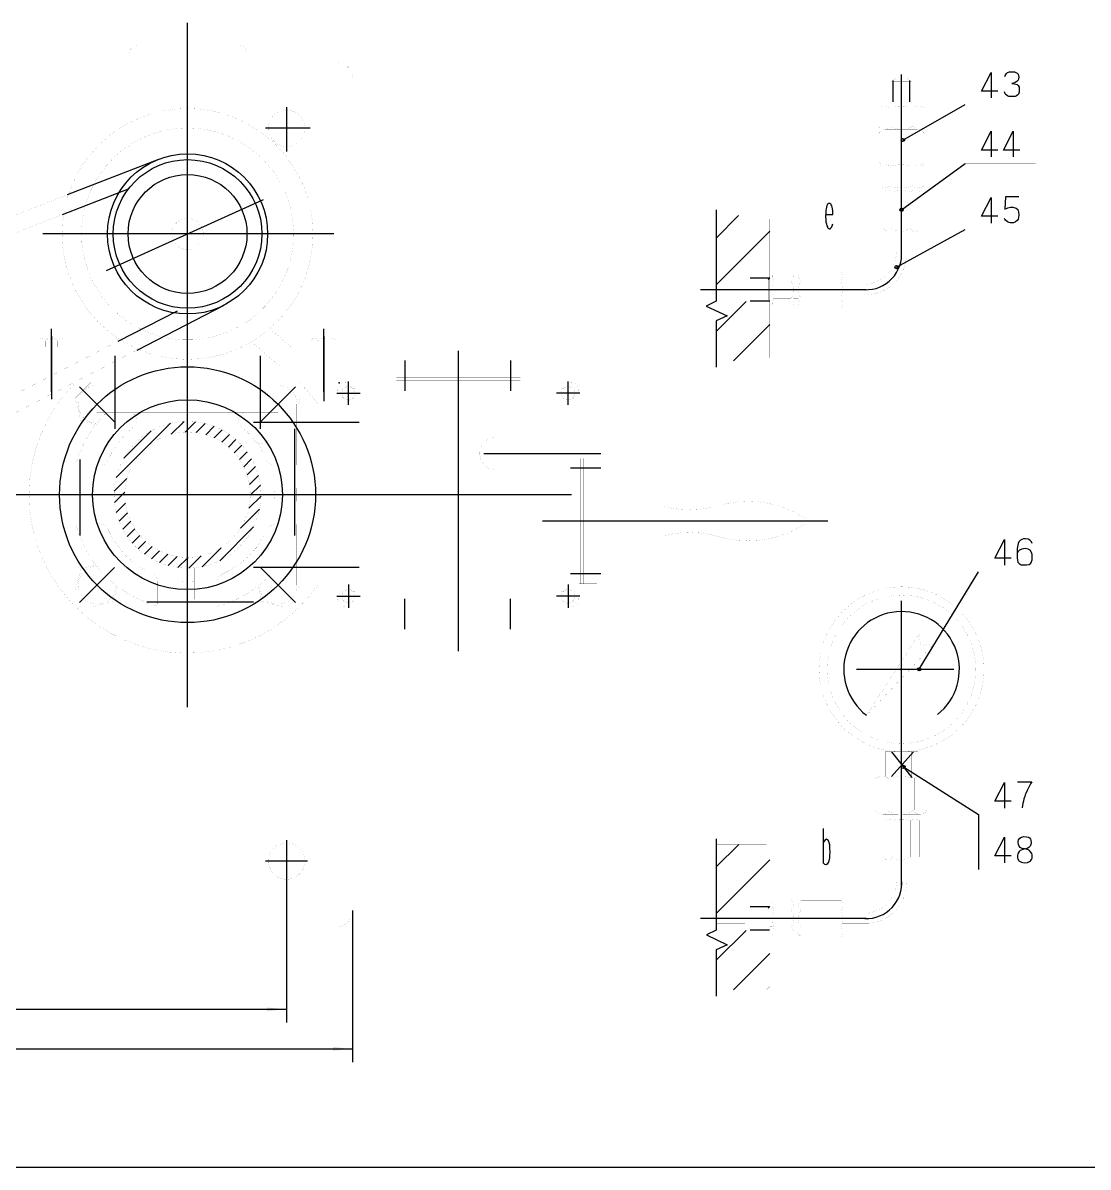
# Model space of a CAD drawing. Extents: x 0 to 2376, y 0 to 3364.
# Drawn here: x 859 to 1504, y 0 to 693 of the extents above; entities that cross this region are included whole.
import ezdxf

# ---------------------------------------------------------------- set-up
doc = ezdxf.new("R2010")
doc.units = 0
doc.header["$MEASUREMENT"] = 0
for name, color, linetype in [('6', 7, 'Continuous'), ('7', 7, 'Continuous'), ('8', 7, 'Continuous'), ('9', 7, 'Continuous')]:
    doc.layers.add(name, color=color, linetype=linetype)

# ---------------------------------------------------------------- blocks, each defined once
blk = doc.blocks.new('BLKENT16')
at = {"layer": '6', "color": 1, "linetype": 'Continuous'}
for p, q in [((337.017, 155.413), (337.017, 63.6521)), ((1059.02, 155.413), (1059.02, 63.6521)), ((337.017, 71.6521), (1059.02, 71.6521))]:
    blk.add_line(p, q, dxfattribs=at)
at = {"layer": '6', "color": 2, "linetype": 'Continuous'}
for p, q in [((684.497, 88.3401), (690.536, 88.3401)), ((687.974, 83.4121), (687.755, 82.8521)), ((688.523, 84.7001), (687.974, 83.4121)), ((689.402, 86.3801), (688.523, 84.7001)), ((690.024, 87.5001), (689.402, 86.3801)), ((690.536, 88.3401), (690.024, 87.5001)), ((693.904, 84.9241), (694.27, 86.4361)), ((694.27, 86.4361), (694.855, 87.3881)), ((694.855, 87.3881), (695.697, 88.1161)), ((695.697, 88.1161), (696.758, 88.3401)), ((696.758, 88.3401), (698.003, 88.1721)), ((698.003, 88.1721), (698.662, 87.9481)), ((698.662, 87.9481), (699.138, 87.5561)), ((699.284, 83.2441), (698.881, 82.8521)), ((699.138, 87.5561), (699.467, 87.1081)), ((699.723, 83.9721), (699.284, 83.2441)), ((699.467, 87.1081), (699.687, 86.6601)), ((699.687, 86.6601), (699.943, 85.4281)), ((699.87, 84.7561), (699.723, 83.9721)), ((699.943, 85.4281), (699.87, 84.7561)), ((703.237, 84.9241), (703.603, 86.4361)), ((703.603, 86.4361), (704.189, 87.3881)), ((704.189, 87.3881), (705.03, 88.1161)), ((705.03, 88.1161), (706.092, 88.3401)), ((706.092, 88.3401), (707.336, 88.1721)), ((707.336, 88.1721), (707.995, 87.9481)), ((707.995, 87.9481), (708.471, 87.5561)), ((708.617, 83.2441), (708.215, 82.8521)), ((708.471, 87.5561), (708.8, 87.1081)), ((709.057, 83.9721), (708.617, 83.2441)), ((708.8, 87.1081), (709.02, 86.6601)), ((709.02, 86.6601), (709.276, 85.4281)), ((709.203, 84.7561), (709.057, 83.9721)), ((709.276, 85.4281), (709.203, 84.7561)), ((686.803, 79.2681), (686.51, 77.3081)), ((687.023, 80.2201), (686.803, 79.2681)), ((687.242, 81.1721), (687.023, 80.2201)), ((687.572, 82.1241), (687.242, 81.1721)), ((687.755, 82.8521), (687.572, 82.1241)), ((694.489, 78.5401), (693.904, 77.5321)), ((693.904, 77.5321), (699.943, 77.5321)), ((695.038, 79.2681), (694.489, 78.5401)), ((696.026, 80.2761), (695.038, 79.2681)), ((697.491, 81.6201), (696.026, 80.2761)), ((698.881, 82.8521), (697.491, 81.6201)), ((703.823, 78.5401), (703.237, 77.5321)), ((703.237, 77.5321), (709.276, 77.5321)), ((704.372, 79.2681), (703.823, 78.5401)), ((705.36, 80.2761), (704.372, 79.2681)), ((706.824, 81.6201), (705.36, 80.2761)), ((708.215, 82.8521), (706.824, 81.6201))]:
    blk.add_line(p, q, dxfattribs=at)
at = {"layer": '6', "color": 1, "linetype": 'Continuous'}
for points in [[(337.017, 71.6521), (348.971, 72.698), (348.971, 70.6062)], [(1059.02, 71.6521), (1047.06, 70.6062), (1047.06, 72.698)]]:
    blk.add_solid(points, dxfattribs=at)
blk = doc.blocks.new('BLKENT17')
at = {"layer": '6', "color": 1, "linetype": 'Continuous'}
for p, q in [((377.017, 168.867), (377.017, 87.6429)), ((1019.02, 172.657), (1019.02, 87.6429)), ((377.017, 95.6429), (1019.02, 95.6429))]:
    blk.add_line(p, q, dxfattribs=at)
at = {"layer": '6', "color": 2, "linetype": 'Continuous'}
for p, q in [((685.119, 111.099), (684.716, 110.371)), ((685.705, 111.771), (685.119, 111.099)), ((686.29, 112.163), (685.705, 111.771)), ((686.986, 112.331), (686.29, 112.163)), ((687.901, 112.331), (686.986, 112.331)), ((688.999, 112.219), (687.901, 112.331)), ((689.731, 111.827), (688.999, 112.219)), ((690.39, 111.155), (689.731, 111.827)), ((690.646, 110.427), (690.39, 111.155)), ((693.537, 104.155), (697.637, 112.107)), ((697.637, 112.107), (697.637, 101.243)), ((703.603, 110.427), (704.188, 111.379)), ((704.188, 111.379), (705.03, 112.107)), ((705.03, 112.107), (706.092, 112.331)), ((706.092, 112.331), (707.336, 112.163)), ((707.336, 112.163), (707.995, 111.939)), ((707.995, 111.939), (708.471, 111.547)), ((708.471, 111.547), (708.8, 111.099)), ((708.8, 111.099), (709.02, 110.651)), ((684.607, 109.643), (684.387, 108.299)), ((684.387, 108.299), (684.387, 104.267)), ((684.387, 104.267), (684.46, 103.315)), ((684.716, 106.955), (684.46, 106.507)), ((684.716, 110.371), (684.607, 109.643)), ((685.339, 107.571), (684.716, 106.955)), ((686.29, 108.075), (685.339, 107.571)), ((687.754, 108.243), (686.29, 108.075)), ((689.072, 107.963), (687.754, 108.243)), ((689.877, 107.515), (689.072, 107.963)), ((690.426, 106.619), (689.877, 107.515)), ((690.646, 105.723), (690.426, 106.619)), ((690.646, 104.211), (690.646, 105.723)), ((690.646, 103.427), (690.646, 104.211)), ((700.455, 104.155), (693.537, 104.155)), ((703.237, 108.915), (703.603, 110.427)), ((705.36, 104.267), (704.371, 103.259)), ((706.824, 105.611), (705.36, 104.267)), ((708.214, 106.843), (706.824, 105.611)), ((708.617, 107.235), (708.214, 106.843)), ((709.056, 107.963), (708.617, 107.235)), ((709.02, 110.651), (709.276, 109.419)), ((709.203, 108.747), (709.056, 107.963)), ((709.276, 109.419), (709.203, 108.747)), ((684.46, 103.315), (684.68, 102.531)), ((684.68, 102.531), (685.156, 101.859)), ((685.156, 101.859), (686.034, 101.411)), ((686.034, 101.411), (687.279, 101.299)), ((687.279, 101.299), (688.267, 101.299)), ((688.267, 101.299), (689.438, 101.523)), ((689.438, 101.523), (690.133, 102.139)), ((690.133, 102.139), (690.463, 102.755)), ((690.463, 102.755), (690.646, 103.427)), ((703.822, 102.531), (703.237, 101.523)), ((703.237, 101.523), (709.276, 101.523)), ((704.371, 103.259), (703.822, 102.531))]:
    blk.add_line(p, q, dxfattribs=at)
at = {"layer": '6', "color": 1, "linetype": 'Continuous'}
for points in [[(377.017, 95.6429), (388.971, 96.6887), (388.971, 94.597)], [(1019.02, 95.6429), (1007.06, 94.597), (1007.06, 96.6887)]]:
    blk.add_solid(points, dxfattribs=at)
blk = doc.blocks.new('BLKENT45')
at = {"layer": '7', "color": 1, "linetype": 'Continuous'}
for p, q in [((933.81, 435.836), (948.661, 450.688)), ((949.151, 444.106), (956.907, 451.862)), ((957.498, 445.382), (963.775, 451.659)), ((920.395, 429.493), (936.951, 446.049)), ((964.241, 445.054), (969.781, 450.595)), ((970.041, 443.783), (975.149, 448.891)), ((975.153, 441.824), (979.995, 446.666)), ((979.7, 439.3), (984.384, 443.984)), ((983.747, 436.277), (988.355, 440.884)), ((987.323, 432.781), (991.925, 437.383)), ((915.756, 417.783), (930.608, 432.634)), ((930.608, 432.634), (933.81, 435.836)), ((990.43, 428.817), (995.096, 433.482)), ((993.043, 424.359), (997.851, 429.167)), ((995.107, 419.352), (1000.16, 424.404)), ((914.582, 409.537), (922.338, 417.294)), ((996.51, 413.684), (1001.96, 419.133)), ((997.03, 407.133), (1003.15, 413.249)), ((914.785, 402.669), (921.062, 408.946)), ((915.849, 396.663), (921.39, 402.203)), ((996.123, 399.154), (1003.52, 406.554)), ((917.553, 391.295), (922.661, 396.403)), ((991.158, 387.118), (1002.65, 398.613)), ((919.778, 386.449), (924.621, 391.292)), ((922.46, 382.06), (927.144, 386.744)), ((925.56, 378.089), (930.168, 382.697)), ((978.517, 367.406), (999.038, 387.928)), ((929.061, 374.519), (933.663, 379.121)), ((932.962, 371.349), (937.628, 376.014)), ((967.831, 363.792), (979.326, 375.286)), ((937.277, 368.593), (942.085, 373.401)), ((942.04, 366.285), (947.092, 371.337)), ((947.311, 364.484), (952.76, 369.934)), ((953.195, 363.297), (959.311, 369.414)), ((959.89, 362.921), (967.29, 370.321))]:
    blk.add_line(p, q, dxfattribs=at)
blk = doc.blocks.new('BLKENT72')
at = {"layer": '7', "color": 1, "linetype": 'Continuous'}
for p, q in [((1279.2, 562.911), (1292.8, 576.517)), ((1279.2, 534.627), (1311.69, 567.122)), ((1310.69, 537.838), (1311.69, 538.838)), ((1279.2, 506.342), (1297.34, 524.488)), ((1289.64, 488.497), (1311.69, 510.554))]:
    blk.add_line(p, q, dxfattribs=at)
blk = doc.blocks.new('BLKENT73')
at = {"layer": '7', "color": 1, "linetype": 'Continuous'}
for p, q in [((1279.24, 181.886), (1292.83, 195.485)), ((1279.24, 153.602), (1311.73, 186.097)), ((1310.73, 156.813), (1311.73, 157.813)), ((1279.24, 125.317), (1297.38, 143.463)), ((1289.67, 107.465), (1311.73, 129.529))]:
    blk.add_line(p, q, dxfattribs=at)
blk = doc.blocks.new('BLKENT83')
at = {"layer": '8', "color": 15, "linetype": 'Continuous'}
blk.add_line((0, 0), (2376, 0), dxfattribs=at)
at = {"layer": '8', "color": 7, "linetype": 'Continuous', "const_width": 0.03}
blk.add_lwpolyline([(100, 40), (2336, 40)], dxfattribs=at)
blk = doc.blocks.new('BLKENT86')
at = {"layer": '8', "color": 1, "linetype": 'Continuous'}
for p, q in [((1279.2, 580.027), (1279.2, 524.664)), ((1279.2, 524.664), (1273.2, 521.664)), ((1273.2, 521.664), (1285.81, 515.724)), ((1285.81, 515.724), (1279.2, 512.664)), ((1279.2, 512.664), (1279.2, 484.587))]:
    blk.add_line(p, q, dxfattribs=at)
blk = doc.blocks.new('BLKENT87')
at = {"layer": '8', "color": 1, "linetype": 'Continuous'}
for p, q in [((1279.24, 199.002), (1279.24, 143.639)), ((1279.24, 143.639), (1273.24, 140.639)), ((1273.24, 140.639), (1285.85, 134.699)), ((1285.85, 134.699), (1279.24, 131.639)), ((1279.24, 131.639), (1279.24, 103.562))]:
    blk.add_line(p, q, dxfattribs=at)
blk = doc.blocks.new('BLKENT132')
at = {"layer": '8', "color": 2, "linetype": 'Continuous'}
for p, q in [((1439.95, 651.944), (1445.81, 663.304)), ((1445.81, 663.304), (1445.81, 647.784)), ((1453.96, 660.744), (1454.28, 661.384)), ((1454.28, 661.384), (1454.59, 662.024)), ((1454.59, 662.024), (1455.11, 662.664)), ((1455.11, 662.664), (1455.58, 663.144)), ((1455.58, 663.144), (1456.21, 663.464)), ((1456.21, 663.464), (1456.94, 663.624)), ((1456.94, 663.624), (1458.72, 663.624)), ((1458.72, 663.624), (1459.82, 663.544)), ((1459.82, 663.544), (1460.76, 663.224)), ((1460.76, 663.224), (1461.49, 662.744)), ((1462.17, 658.664), (1461.34, 657.784)), ((1461.49, 662.744), (1462.02, 662.184)), ((1462.02, 662.184), (1462.38, 661.384)), ((1462.38, 659.384), (1462.17, 658.664)), ((1462.38, 661.384), (1462.54, 660.424)), ((1462.54, 660.424), (1462.38, 659.384)), ((1449.83, 651.944), (1439.95, 651.944)), ((1459.35, 656.824), (1458.2, 656.584)), ((1458.2, 656.584), (1459.14, 656.504)), ((1459.14, 656.504), (1460.66, 656.184)), ((1460.29, 657.144), (1459.35, 656.824)), ((1461.34, 657.784), (1460.29, 657.144)), ((1460.66, 656.184), (1461.39, 655.944)), ((1461.39, 655.944), (1462.07, 655.304)), ((1462.07, 655.304), (1462.64, 654.344)), ((1462.64, 654.344), (1462.8, 653.464)), ((1462.8, 651.944), (1462.75, 651.224)), ((1462.8, 653.464), (1462.8, 651.944)), ((1454.28, 650.264), (1453.75, 651.464)), ((1454.8, 649.624), (1454.28, 650.264)), ((1455.58, 649.064), (1454.8, 649.624)), ((1456.37, 648.664), (1455.58, 649.064)), ((1457.57, 648.584), (1456.37, 648.664)), ((1460.29, 648.584), (1457.57, 648.584)), ((1461.18, 649.064), (1460.29, 648.584)), ((1461.91, 649.624), (1461.18, 649.064)), ((1462.38, 650.184), (1461.91, 649.624)), ((1462.75, 651.224), (1462.38, 650.184))]:
    blk.add_line(p, q, dxfattribs=at)
at = {"layer": '8', "color": 1, "linetype": 'Continuous'}
blk.add_line((1392.3, 622.314), (1430.02, 643.784), dxfattribs=at)
at = {"layer": '8', "color": 1, "linetype": 'Continuous', "const_width": 0.03}
blk.add_lwpolyline([(1430.02, 643.784), (1472.68, 643.784)], dxfattribs=at)
at = {"layer": '8', "color": 1, "linetype": 'Continuous'}
blk.add_circle((1392.3, 622.314), 1, dxfattribs=at)
blk = doc.blocks.new('BLKENT134')
at = {"layer": '8', "color": 2, "linetype": 'Continuous'}
for p, q in [((1439.95, 576.181), (1445.81, 587.541)), ((1445.81, 587.541), (1445.81, 572.021)), ((1454.49, 587.941), (1454.07, 580.341)), ((1462.43, 587.941), (1454.49, 587.941)), ((1449.83, 576.181), (1439.95, 576.181)), ((1454.07, 580.341), (1455.79, 581.221)), ((1455.79, 581.221), (1457.36, 581.621)), ((1457.36, 581.621), (1458.88, 581.621)), ((1458.88, 581.621), (1460.87, 580.981)), ((1460.87, 580.981), (1461.81, 580.181)), ((1461.81, 580.181), (1462.17, 579.461)), ((1462.17, 579.461), (1462.38, 578.501)), ((1462.49, 576.901), (1462.33, 575.301)), ((1462.38, 578.501), (1462.49, 576.901)), ((1454.07, 574.341), (1453.75, 574.821)), ((1454.33, 573.781), (1454.07, 574.341)), ((1455.58, 572.741), (1454.33, 573.781)), ((1456.53, 572.341), (1455.58, 572.741)), ((1457.31, 572.181), (1456.53, 572.341)), ((1459.19, 572.181), (1457.31, 572.181)), ((1460.5, 572.741), (1459.19, 572.181)), ((1461.55, 573.621), (1460.5, 572.741)), ((1462.02, 574.421), (1461.55, 573.621)), ((1462.33, 575.301), (1462.02, 574.421))]:
    blk.add_line(p, q, dxfattribs=at)
at = {"layer": '8', "color": 1, "linetype": 'Continuous'}
blk.add_line((1388.46, 545.308), (1430.02, 568.021), dxfattribs=at)
at = {"layer": '8', "color": 1, "linetype": 'Continuous', "const_width": 0.03}
blk.add_lwpolyline([(1430.02, 568.021), (1472.68, 568.021)], dxfattribs=at)
at = {"layer": '8', "color": 1, "linetype": 'Continuous'}
blk.add_circle((1388.46, 545.308), 1, dxfattribs=at)
blk = doc.blocks.new('BLKENT135')
at = {"layer": '8', "color": 2, "linetype": 'Continuous'}
for p, q in [((1439.95, 616.239), (1445.81, 627.599)), ((1445.81, 627.599), (1445.81, 612.079)), ((1453.28, 616.239), (1459.14, 627.599)), ((1459.14, 627.599), (1459.14, 612.079)), ((1449.83, 616.239), (1439.95, 616.239)), ((1463.17, 616.239), (1453.28, 616.239))]:
    blk.add_line(p, q, dxfattribs=at)
at = {"layer": '8', "color": 1, "linetype": 'Continuous'}
blk.add_line((1391.44, 580.091), (1430.02, 608.079), dxfattribs=at)
at = {"layer": '8', "color": 1, "linetype": 'Continuous', "const_width": 0.03}
blk.add_lwpolyline([(1430.02, 608.079), (1472.68, 608.079)], dxfattribs=at)
at = {"layer": '8', "color": 1, "linetype": 'Continuous'}
blk.add_circle((1391.44, 580.091), 1, dxfattribs=at)
blk = doc.blocks.new('BLKENT136')
at = {"layer": '8', "color": 1, "linetype": 'Continuous'}
blk.add_line((1392.58, 242.48), (1438.02, 213.568), dxfattribs=at)
at = {"layer": '8', "color": 2, "linetype": 'Continuous'}
for p, q in [((1447.95, 221.728), (1453.81, 233.088)), ((1453.81, 233.088), (1453.81, 217.568)), ((1461.7, 233.408), (1470.33, 233.408)), ((1468.71, 230.608), (1467.45, 228.208)), ((1469.6, 232.208), (1468.71, 230.608)), ((1470.33, 233.408), (1469.6, 232.208)), ((1465.62, 223.168), (1465.31, 221.808)), ((1466.09, 224.528), (1465.62, 223.168)), ((1466.36, 225.568), (1466.09, 224.528)), ((1466.67, 226.368), (1466.36, 225.568)), ((1467.45, 228.208), (1466.67, 226.368)), ((1457.83, 221.728), (1447.95, 221.728)), ((1465, 220.448), (1464.58, 217.648)), ((1465.31, 221.808), (1465, 220.448))]:
    blk.add_line(p, q, dxfattribs=at)
at = {"layer": '8', "color": 1, "linetype": 'Continuous', "const_width": 0.03}
blk.add_lwpolyline([(1438.02, 213.568), (1480.68, 213.568)], dxfattribs=at)
at = {"layer": '8', "color": 1, "linetype": 'Continuous'}
blk.add_circle((1392.58, 242.48), 1, dxfattribs=at)
blk = doc.blocks.new('BLKENT137')
at = {"layer": '8', "color": 1, "linetype": 'Continuous'}
blk.add_line((1438.02, 213.568), (1438.02, 180.368), dxfattribs=at)
at = {"layer": '8', "color": 2, "linetype": 'Continuous'}
for p, q in [((1447.95, 188.528), (1453.81, 199.888)), ((1453.81, 199.888), (1453.81, 184.368)), ((1462.12, 197.248), (1462.38, 198.288)), ((1462.12, 196.688), (1462.12, 197.248)), ((1462.22, 195.408), (1462.12, 196.688)), ((1462.64, 194.368), (1462.22, 195.408)), ((1462.38, 198.288), (1463.11, 199.248)), ((1463.38, 193.648), (1462.64, 194.368)), ((1463.11, 199.248), (1464.05, 199.888)), ((1464.05, 199.888), (1465.52, 200.288)), ((1465.52, 200.288), (1467.09, 200.208)), ((1467.09, 200.208), (1468.39, 199.888)), ((1468.39, 199.888), (1469.02, 199.488)), ((1469.39, 194.368), (1468.55, 193.568)), ((1469.02, 199.488), (1469.6, 198.768)), ((1469.86, 195.408), (1469.39, 194.368)), ((1469.6, 198.768), (1469.86, 198.208)), ((1469.86, 198.208), (1470.02, 196.528)), ((1470.02, 196.528), (1469.86, 195.408)), ((1457.83, 188.528), (1447.95, 188.528)), ((1461.81, 189.728), (1461.65, 189.088)), ((1461.65, 189.088), (1461.65, 188.368)), ((1461.65, 188.368), (1461.7, 187.488)), ((1461.7, 187.488), (1461.91, 186.608)), ((1462.07, 190.288), (1461.81, 189.728)), ((1462.64, 191.328), (1462.07, 190.288)), ((1463.38, 191.808), (1462.64, 191.328)), ((1464.58, 193.088), (1463.38, 193.648)), ((1463.9, 192.128), (1463.38, 191.808)), ((1464.89, 192.528), (1463.9, 192.128)), ((1465.94, 192.848), (1464.58, 193.088)), ((1466.83, 192.928), (1464.89, 192.528)), ((1468.08, 192.208), (1466.3, 192.848)), ((1467.56, 193.088), (1466.83, 192.928)), ((1468.55, 193.568), (1467.56, 193.088)), ((1469.02, 191.808), (1468.08, 192.208)), ((1469.65, 191.088), (1469.02, 191.808)), ((1470.38, 189.968), (1469.65, 191.088)), ((1470.17, 186.448), (1470.49, 187.248)), ((1470.49, 189.248), (1470.38, 189.968)), ((1470.49, 188.208), (1470.49, 189.248)), ((1470.49, 187.248), (1470.49, 188.208)), ((1461.91, 186.608), (1462.22, 186.048)), ((1462.22, 186.048), (1462.59, 185.568)), ((1462.59, 185.568), (1463.22, 185.168)), ((1463.22, 185.168), (1464.11, 184.768)), ((1464.11, 184.768), (1465, 184.528)), ((1465, 184.528), (1466.2, 184.368)), ((1466.2, 184.368), (1467.66, 184.608)), ((1467.66, 184.608), (1468.24, 184.688)), ((1468.24, 184.688), (1469.02, 185.168)), ((1469.02, 185.168), (1469.55, 185.488)), ((1469.55, 185.488), (1469.81, 185.808)), ((1469.81, 185.808), (1470.17, 186.448))]:
    blk.add_line(p, q, dxfattribs=at)
at = {"layer": '8', "color": 1, "linetype": 'Continuous', "const_width": 0.03}
blk.add_lwpolyline([(1438.02, 180.368), (1480.68, 180.368)], dxfattribs=at)
blk = doc.blocks.new('BLKENT138')
at = {"layer": '8', "color": 2, "linetype": 'Continuous'}
for p, q in [((1447.95, 368.908), (1453.81, 380.268)), ((1453.81, 380.268), (1453.81, 364.748)), ((1461.86, 376.748), (1461.55, 374.828)), ((1461.55, 374.828), (1461.55, 369.068)), ((1462.02, 377.788), (1461.86, 376.748)), ((1462.59, 378.828), (1462.02, 377.788)), ((1463.43, 379.788), (1462.59, 378.828)), ((1464.26, 374.508), (1462.9, 373.788)), ((1464.26, 380.348), (1463.43, 379.788)), ((1465.26, 380.588), (1464.26, 380.348)), ((1466.36, 374.748), (1464.26, 374.508)), ((1466.56, 380.588), (1465.26, 380.588)), ((1468.24, 374.348), (1466.36, 374.748)), ((1468.13, 380.428), (1466.56, 380.588)), ((1469.18, 379.868), (1468.13, 380.428)), ((1470.12, 378.908), (1469.18, 379.868)), ((1470.49, 377.868), (1470.12, 378.908)), ((1457.83, 368.908), (1447.95, 368.908)), ((1461.55, 369.068), (1461.65, 367.708)), ((1462.02, 372.908), (1461.65, 372.268)), ((1461.65, 367.708), (1461.96, 366.588)), ((1462.9, 373.788), (1462.02, 372.908)), ((1469.39, 373.708), (1468.24, 374.348)), ((1470.17, 372.428), (1469.39, 373.708)), ((1470.49, 371.148), (1470.17, 372.428)), ((1470.22, 366.908), (1470.49, 367.868)), ((1470.49, 368.988), (1470.49, 371.148)), ((1470.49, 367.868), (1470.49, 368.988)), ((1461.96, 366.588), (1462.64, 365.628)), ((1462.64, 365.628), (1463.9, 364.988)), ((1463.9, 364.988), (1465.68, 364.828)), ((1465.68, 364.828), (1467.09, 364.828)), ((1467.09, 364.828), (1468.76, 365.148)), ((1468.76, 365.148), (1469.75, 366.028)), ((1469.75, 366.028), (1470.22, 366.908))]:
    blk.add_line(p, q, dxfattribs=at)
at = {"layer": '8', "color": 1, "linetype": 'Continuous'}
blk.add_line((1402.17, 301.606), (1438.02, 360.748), dxfattribs=at)
at = {"layer": '8', "color": 1, "linetype": 'Continuous', "const_width": 0.03}
blk.add_lwpolyline([(1438.02, 360.748), (1480.68, 360.748)], dxfattribs=at)
at = {"layer": '8', "color": 1, "linetype": 'Continuous'}
blk.add_circle((1402.17, 301.606), 1, dxfattribs=at)
blk = doc.blocks.new('BLKENT178')
at = {"layer": '9', "color": 7, "linetype": 'Continuous', "const_width": 0.03}
for points in [[(1397.48, 251.606), (1385.48, 251.606)], [(1385.48, 251.606), (1385.48, 236.606)], [(1397.48, 251.606), (1397.48, 236.606)], [(1385.48, 236.606), (1397.48, 236.606)]]:
    blk.add_lwpolyline(points, dxfattribs=at)
blk = doc.blocks.new('BLKENT179')
at = {"layer": '9', "color": 7, "linetype": 'Continuous', "const_width": 0.03}
for points in [[(1401.48, 251.606), (1381.48, 251.606)], [(1381.48, 251.606), (1381.48, 236.606)], [(1401.48, 251.606), (1401.48, 236.606)], [(1381.48, 236.606), (1401.48, 236.606)]]:
    blk.add_lwpolyline(points, dxfattribs=at)

msp = doc.modelspace()

# ---------------------------------------------------------------- linework, layer by layer
at = {"layer": '6'}
for p, q in [((959.031, 278.663), (959.031, 693.283)), ((1391.44, 551.05), (1391.44, 661.92)), ((1386.44, 645.389), (1386.44, 658.428)), ((1396.44, 645.389), (1396.44, 658.428)), ((1019.02, 642.317), (1019.02, 615.264)), ((1033.39, 629.413), (1006.24, 629.413)), ((941.405, 610.597), (886.06, 589.007)), ((883.248, 577.176), (923.336, 592.814)), ((1004.84, 586.092), (909.654, 543.123)), ((1346.27, 582.581), (1346.02, 581.685)), ((1346.71, 583.365), (1346.27, 582.581)), ((1347.11, 583.701), (1346.71, 583.365)), ((1347.3, 583.813), (1347.11, 583.701)), ((1347.52, 583.925), (1347.3, 583.813)), ((1347.99, 583.925), (1347.52, 583.925)), ((1348.1, 583.813), (1347.99, 583.925)), ((1348.58, 583.477), (1348.1, 583.813)), ((1348.87, 583.141), (1348.58, 583.477)), ((1349.24, 582.357), (1348.87, 583.141)), ((1345.54, 578.101), (1345.5, 576.197)), ((1345.5, 576.197), (1345.58, 573.957)), ((1345.65, 579.445), (1345.54, 578.101)), ((1345.54, 577.205), (1349.82, 577.205)), ((1345.83, 580.677), (1345.65, 579.445)), ((1346.02, 581.685), (1345.83, 580.677)), ((1349.46, 581.573), (1349.24, 582.357)), ((1349.68, 580.565), (1349.46, 581.573)), ((1349.78, 579.557), (1349.68, 580.565)), ((1349.82, 577.205), (1349.78, 579.557)), ((1345.58, 573.957), (1345.69, 572.613)), ((1345.69, 572.613), (1345.94, 571.605)), ((1345.94, 571.605), (1346.31, 570.261)), ((1346.31, 570.261), (1346.56, 569.701)), ((1346.56, 569.701), (1346.71, 569.365)), ((1346.71, 569.365), (1347, 568.917)), ((1347, 568.917), (1347.44, 568.693)), ((1347.44, 568.693), (1347.52, 568.581)), ((1347.52, 568.581), (1348.14, 568.581)), ((1348.14, 568.581), (1348.58, 568.917)), ((1348.58, 568.917), (1348.72, 569.029)), ((1348.72, 569.029), (1349.16, 569.701)), ((1349.16, 569.701), (1349.46, 570.373)), ((1349.46, 570.373), (1349.82, 571.493)), ((1047.55, 565.413), (871.39, 565.413)), ((1311.49, 538.638), (1299.69, 538.638)), ((1315.69, 531.638), (1269.74, 531.638)), ((1370.08, 531.631), (1307.32, 531.631)), ((928.462, 495.078), (981.262, 522.307)), ((1311.49, 524.638), (1299.69, 524.638)), ((916.97, 500.403), (952.871, 518.917)), ((876.531, 469.773), (876.531, 507.972)), ((1041.53, 469.773), (1041.53, 507.972)), ((876.531, 503.561), (876.531, 465.362)), ((1041.53, 503.561), (1041.53, 465.362)), ((1041.53, 502.307), (1041.53, 464.107)), ((1123.03, 494.509), (1123.03, 312.628)), ((915.031, 491.613), (915.031, 447.299)), ((1003.03, 491.613), (1003.03, 447.299)), ((1090.65, 488.806), (1090.65, 470.413)), ((1154.65, 488.806), (1154.65, 470.413)), ((914.837, 451.607), (893.624, 472.82)), ((1003.23, 451.607), (1024.44, 472.82)), ((1056.53, 461.913), (1056.53, 475.913)), ((1189.53, 461.913), (1189.53, 475.913)), ((1049.53, 468.913), (1063.53, 468.913)), ((1196.53, 468.913), (1182.53, 468.913)), ((998.916, 451.413), (1062.96, 451.413)), ((1024.03, 382.655), (1024.03, 447.299)), ((1138.42, 432.413), (1209.42, 432.413)), ((894.032, 382.655), (894.032, 428.678)), ((1209.42, 423.413), (1191.03, 423.413)), ((1191.56, 407.413), (329.804, 407.413)), ((1346.77, 391.413), (1173.92, 391.413)), ((914.837, 363.219), (893.624, 342.005)), ((998.916, 363.413), (1062.96, 363.413)), ((1003.23, 363.219), (1024.44, 342.006)), ((1209.42, 359.413), (1191.03, 359.413)), ((1056.53, 352.913), (1056.53, 338.913)), ((1189.53, 352.913), (1189.53, 338.913)), ((934.272, 342.413), (998.916, 342.413)), ((1049.53, 345.913), (1063.53, 345.913)), ((1090.65, 326.019), (1090.65, 344.413)), ((1154.65, 326.019), (1154.65, 344.413)), ((1196.53, 345.913), (1182.53, 345.913)), ((1391.48, 170.025), (1391.48, 343.189)), ((1364.21, 301.606), (1423.06, 301.606)), ((1385.48, 251.606), (1397.61, 236.015)), ((1385.48, 236.606), (1398.75, 251.606)), ((1344.08, 205.256), (1344.08, 184.312)), ((1019.02, 198.168), (1019.02, 172.657)), ((1344.56, 197.528), (1344.08, 196.184)), ((1345.36, 198.536), (1344.56, 197.528)), ((1345.77, 198.648), (1345.36, 198.536)), ((1346.13, 198.536), (1345.77, 198.648)), ((1346.75, 198.2), (1346.13, 198.536)), ((1347.34, 197.416), (1346.75, 198.2)), ((1347.71, 196.408), (1347.34, 197.416)), ((1347.96, 195.288), (1347.71, 196.408)), ((1348.11, 193.16), (1347.96, 195.288)), ((1347.63, 185.544), (1348, 187.448)), ((1348, 187.448), (1348.11, 189.128)), ((1348.18, 190.92), (1348.11, 193.16)), ((1348.11, 189.128), (1348.18, 190.92)), ((1031.77, 185.413), (1006.26, 185.413)), ((1344.08, 184.312), (1344.85, 183.528)), ((1344.85, 183.528), (1345.84, 183.304)), ((1345.84, 183.304), (1346.83, 183.864)), ((1346.83, 183.864), (1347.27, 184.648)), ((1347.27, 184.648), (1347.63, 185.544)), ((1311.53, 157.613), (1299.73, 157.613)), ((1315.72, 150.613), (1269.78, 150.613)), ((1370.12, 150.606), (1307.36, 150.606)), ((1311.53, 143.613), (1299.73, 143.613))]:
    msp.add_line(p, q, dxfattribs=at)
at = {"layer": '6', "const_width": 0.03}
for points in [[(929.029, 679.913, 0.414214), (924.029, 674.913, -0.1)], [(994.826, 674.913, 0.414214), (989.826, 679.913, -0.1)], [(1059.02, 659.413, 0.414214), (1049.02, 669.413, -0.1)], [(1388.26, 659.651, 0.305891), (1386.44, 658.428, -0.1)], [(1396.44, 658.429, 0.305891), (1394.63, 659.651, -0.1)], [(1384.34, 641.875, 0.317644), (1377.41, 641.875, -0.1)], [(1398.19, 641.875, 0.147394), (1384.34, 641.875, -0.1)], [(1405.11, 641.875, 0.317644), (1398.19, 641.875, -0.1)], [(943.817, 502.997, 2.44921), (896.32, 579.36, -0.1)], [(1377.41, 630.659, 0.524824), (1384.34, 630.659, -0.1)], [(1384.34, 630.659, 0.26058), (1398.19, 630.659, -0.1)], [(1398.19, 630.659, 0.527024), (1405.11, 630.659, -0.1)], [(1384.34, 606.313, 0.317644), (1377.41, 606.313, -0.1)], [(1398.19, 606.313, 0.147394), (1384.34, 606.313, -0.1)], [(1405.11, 606.313, 0.317644), (1398.19, 606.313, -0.1)], [(1377.41, 594.679, 0.407383), (1384.34, 594.679, -0.1)], [(1385.89, 591.046, 0.241415), (1380.41, 591.046, -0.1)], [(1384.34, 594.679, 0.214449), (1398.19, 594.679, -0.1)], [(1396.84, 591.046, 0.115585), (1385.89, 591.046, -0.1)], [(1402.31, 591.046, 0.241415), (1396.84, 591.046, -0.1)], [(1398.19, 594.679, 0.407342), (1405.11, 594.679, -0.1)], [(896.005, 577.86, 0.401353), (943.817, 502.997, -0.1)], [(957.421, 574.775, 11.2555), (960.77, 574.752, -0.1)], [(1380.41, 569.007, 0.711129), (1385.89, 569.136, -0.1)], [(1385.6, 568.513, 0.330727), (1396.65, 569.007, -0.1)], [(1396.84, 569.007, 0.757656), (1402.31, 569.007, -0.1)], [(1369.73, 534.703, 0.400765), (1388.44, 555.871, -0.1)], [(1371.43, 528.686, 0.391241), (1394.44, 553.068, -0.1)], [(1313.96, 542.499, 0.241406), (1313.96, 537.025, -0.1)], [(1324.44, 537.025, 0.54819), (1324.6, 542.499, -0.1)], [(1330.85, 542.563, 0.730055), (1331.01, 537.088, -0.1)], [(1354.94, 537.088, 0.241425), (1354.94, 542.563, -0.1)], [(1313.96, 537.025, 0.115587), (1313.96, 526.074, -0.1)], [(1324.44, 526.074, 0.297673), (1324.44, 537.025, -0.1)], [(1331.01, 537.088, 0.363945), (1330.85, 526.138, -0.1)], [(1354.94, 526.138, 0.115582), (1354.94, 537.088, -0.1)], [(1313.96, 526.074, 0.241425), (1313.96, 520.599, -0.1)], [(1324.44, 520.599, 0.555344), (1324.44, 526.074, -0.1)], [(1330.85, 526.138, 0.730059), (1331.01, 520.663, -0.1)], [(1354.94, 520.663, 0.241425), (1354.94, 526.138, -0.1)], [(872.793, 500.69, 0.864844), (869.055, 500.69, -0.1)], [(880.269, 500.69, 0.432507), (872.793, 500.69, -0.1)], [(884.007, 500.69, 0.86484), (880.269, 500.69, -0.1)], [(1037.79, 500.69, 0.86484), (1034.06, 500.69, -0.1)], [(1045.27, 500.69, 0.432507), (1037.79, 500.69, -0.1)], [(1049.01, 500.69, 0.86484), (1045.27, 500.69, -0.1)], [(891.067, 475.213, 1.09108), (1037.71, 352.413, -0.1)], [(904.031, 473.712, 0.982866), (904.032, 450.715, -0.1)], [(1025.33, 462.413, 0.404104), (1014.03, 473.712, -0.1)], [(1037.71, 462.413, 0.0435589), (1027, 475.213, -0.1)], [(1055.03, 475.413, 0.414214), (1050.03, 470.413, -0.1)], [(1196.03, 470.413, 0.414214), (1191.03, 475.413, -0.1)], [(910.041, 457.413, 0.134686), (891.385, 425.414, -0.1)], [(926.349, 448.5, 0.710007), (923.237, 457.413, -0.1)], [(994.826, 457.413, 0.71), (991.713, 448.5, -0.1)], [(926.349, 448.5, 0.122432), (910.915, 428.414, -0.1)], [(1007.15, 428.414, 0.122432), (991.713, 448.5, -0.1)], [(1000.12, 440.095, 0.710006), (1009.03, 443.207, -0.1)], [(1146.03, 442.413, 0.414214), (1136.03, 432.413, -0.1)], [(1136.03, 432.413, 0.414214), (1146.03, 422.413, -0.1)], [(906.332, 425.414, 0.298221), (910.915, 428.414, -0.1)], [(1007.15, 428.414, 0.298215), (1011.73, 425.414, -0.1)], [(906.684, 411.414, 0.0381502), (906.684, 403.414, -0.1)], [(1011.38, 403.414, 0.0381502), (1011.38, 411.414, -0.1)], [(1333.13, 393.085, 0.221109), (1280.57, 400.787, -0.1)], [(1247.03, 400.413, 0.140157), (1280.57, 400.787, -0.1)], [(891.385, 389.414, 0.268884), (941.031, 339.767, -0.1)], [(910.915, 386.414, 0.298224), (906.332, 389.414, -0.1)], [(1011.73, 389.414, 0.298218), (1007.15, 386.414, -0.1)], [(1280.57, 382.038, 0.221109), (1333.13, 389.741, -0.1)], [(1333.13, 389.741, 0.53982), (1333.13, 393.085, -0.1)], [(910.914, 386.413, 0.189152), (938.031, 359.296, -0.1)], [(980.031, 359.296, 0.189152), (1007.15, 386.413, -0.1)], [(1280.57, 382.039, 0.140158), (1247.03, 382.413, -0.1)], [(1009.03, 371.618, 0.71001), (1000.12, 374.731, -0.1)], [(904.032, 364.111, 2.35654), (915.729, 352.414, -0.1)], [(941.031, 354.713, 0.298218), (938.031, 359.296, -0.1)], [(955.031, 355.066, 0.0381508), (963.031, 355.066, -0.1)], [(980.031, 359.296, 0.298218), (977.031, 354.713, -0.1)], [(977.031, 339.767, 0.134691), (1009.03, 358.423, -0.1)], [(1002.33, 352.414, 0.982853), (1025.33, 352.413, -0.1)], [(1050.03, 344.413, 0.414214), (1055.03, 339.413, -0.1)], [(1191.03, 339.413, 0.414214), (1196.03, 344.413, -0.1)], [(1383.6, 235.654, 0.258348), (1375.85, 235.654, -0.1)], [(1399.1, 235.654, 0.122921), (1383.6, 235.654, -0.1)], [(1406.85, 235.654, 0.258348), (1399.1, 235.654, -0.1)], [(1375.85, 215.711, 0.545877), (1383.6, 215.711, -0.1)], [(1383.6, 215.711, 0.322992), (1399.1, 216.462, -0.1)], [(1398.75, 216.188, 0.660232), (1406.85, 216.462, -0.1)], [(1385.93, 210.021, 0.241415), (1380.45, 210.021, -0.1)], [(1396.88, 210.021, 0.115585), (1385.93, 210.021, -0.1)], [(1402.35, 210.021, 0.241415), (1396.88, 210.021, -0.1)], [(1380.45, 187.982, 0.711129), (1385.93, 188.111, -0.1)], [(1385.64, 187.488, 0.330727), (1396.69, 187.982, -0.1)], [(1396.88, 187.982, 0.757656), (1402.35, 187.982, -0.1)], [(1369.77, 153.678, 0.400765), (1388.48, 174.846, -0.1)], [(1371.46, 147.661, 0.391241), (1394.48, 172.043, -0.1)], [(1314, 161.474, 0.241406), (1314, 155.999, -0.1)], [(1324.48, 155.999, 0.54819), (1324.64, 161.474, -0.1)], [(1330.89, 161.538, 0.730055), (1331.05, 156.063, -0.1)], [(1354.98, 156.063, 0.241425), (1354.98, 161.538, -0.1)], [(1049.02, 145.413, 0.414214), (1059.02, 155.413, -0.1)], [(1314, 155.999, 0.115587), (1314, 145.049, -0.1)], [(1324.48, 145.049, 0.297673), (1324.48, 155.999, -0.1)], [(1331.05, 156.063, 0.363945), (1330.89, 145.113, -0.1)], [(1354.98, 145.113, 0.115582), (1354.98, 156.063, -0.1)], [(1314, 145.049, 0.241425), (1314, 139.574, -0.1)], [(1324.48, 139.574, 0.555344), (1324.48, 145.049, -0.1)], [(1330.89, 145.113, 0.730059), (1331.05, 139.638, -0.1)], [(1354.98, 139.638, 0.241425), (1354.98, 145.113, -0.1)]]:
    msp.add_lwpolyline(points, format="xyb", dxfattribs=at)
at = {"layer": '6'}
for points, const_width in [([(929.029, 679.913), (989.826, 679.913)], 0.03), ([(924.029, 633.513), (924.029, 674.913)], 0.03), ([(994.826, 633.513), (994.826, 674.913)], 0.03), ([(621.034, 669.413), (924.029, 669.413)], 0.03), ([(994.826, 669.413), (1052.77, 669.413)], 0.03), ([(1059.02, 475.413), (1059.02, 659.413)], 0.03), ([(1388.26, 659.651), (1394.63, 659.651)], 0.03), ([(1385.44, 657.773), (1386.44, 658.428)], 0.03), ([(1385.44, 645.389), (1385.44, 657.773)], 0.03), ([(1385.44, 657.773), (1397.44, 657.773)], 0.03), ([(1386.44, 658.428), (1396.44, 658.428)], 0.03), ([(1397.44, 657.773), (1396.44, 658.429)], 0.03), ([(1397.44, 645.389), (1397.44, 657.773)], 0.03), ([(1385.44, 645.389), (1386.44, 644.466)], 0.03), ([(1385.44, 645.389), (1397.44, 645.389)], 0.03), ([(1396.44, 644.466), (1397.44, 645.389)], 0.03), ([(1377.41, 630.659), (1377.41, 641.875)], 0.03), ([(1380.88, 642.895), (1391.44, 642.895)], 0.03), ([(1384.34, 630.659), (1384.34, 641.875)], 0.03), ([(1385.44, 642.895), (1397.44, 642.895)], 0.03), ([(1386.44, 644.466), (1396.44, 644.466)], 0.03), ([(1386.44, 642.895), (1386.44, 644.466)], 0.03), ([(1391.44, 642.895), (1401.65, 642.895)], 0.03), ([(1396.44, 642.895), (1396.44, 644.466)], 0.03), ([(1398.19, 630.659), (1398.19, 641.875)], 0.03), ([(1405.11, 630.659), (1405.11, 641.875)], 0.03), ([(1378.59, 627.334), (1377.59, 626.334)], 0.03), ([(1377.59, 608.824), (1377.59, 626.334)], 0.03), ([(1377.59, 626.334), (1404.79, 626.334)], 0.03), ([(1404.29, 627.334), (1378.59, 627.334)], 0.03), ([(1381.4, 628.875), (1401.07, 628.875)], 0.03), ([(1384.34, 628.875), (1384.34, 627.334)], 0.03), ([(1398.19, 628.875), (1398.19, 627.334)], 0.03), ([(1404.29, 627.334), (1405.29, 626.334)], 0.03), ([(1405.29, 608.824), (1405.29, 626.334)], 0.03), ([(1377.41, 594.679), (1377.41, 606.313)], 0.03), ([(1377.59, 608.824), (1379.9, 607.334)], 0.03), ([(1377.59, 608.824), (1405.29, 608.824)], 0.03), ([(1380.88, 607.333), (1391.44, 607.333)], 0.03), ([(1384.34, 594.679), (1384.34, 606.313)], 0.03), ([(1391.44, 607.333), (1401.65, 607.333)], 0.03), ([(1398.19, 594.679), (1398.19, 606.313)], 0.03), ([(1405.29, 608.824), (1403.18, 607.334)], 0.03), ([(1405.11, 594.679), (1405.11, 606.313)], 0.03), ([(1380.41, 569.007), (1380.41, 591.046)], 0.03), ([(1400.99, 593.313), (1381.54, 593.313)], 0.03), ([(1383.15, 591.679), (1391.44, 591.679)], 0.03), ([(1384.34, 593.313), (1384.32, 591.679)], 0.03), ([(1385.89, 569.136), (1385.89, 591.046)], 0.03), ([(1391.44, 591.679), (1399.58, 591.679)], 0.03), ([(1396.84, 569.007), (1396.84, 591.046)], 0.03), ([(1397.57, 593.313), (1397.57, 591.679)], 0.03), ([(1402.31, 569.007), (1402.31, 591.046)], 0.03), ([(886.06, 589.007), (584.137, 471.229)], 0.03), ([(621.319, 474.999), (883.248, 577.176)], 0.03), ([(957.421, 573.631), (957.421, 576.678)], 0.03), ([(957.421, 576.678), (960.77, 576.678)], 0.03), ([(960.77, 576.678), (960.77, 573.631)], 0.03), ([(1279.2, 576.517), (1309.69, 576.517)], 0.03), ([(1311.69, 574.517), (1309.69, 576.517)], 0.03), ([(960.77, 573.631), (957.421, 573.631)], 0.03), ([(1311.69, 490.497), (1311.69, 574.517)], 0.03), ([(1389.29, 567.046), (1383.13, 567.046)], 0.03), ([(1388.44, 555.87), (1388.44, 567.046)], 0.03), ([(1394.44, 567.046), (1388.44, 567.046)], 0.03), ([(1392.3, 567.046), (1398.78, 567.046)], 0.03), ([(1394.44, 567.046), (1394.44, 551.678)], 0.03), ([(1324.6, 542.499), (1313.96, 542.499)], 0.03), ([(1330.85, 542.563), (1354.94, 542.563)], 0.03), ([(1279.2, 534.638), (1296.69, 534.638)], 0.03), ([(1296.69, 524.488), (1296.69, 538.788)], 0.03), ([(1296.69, 538.788), (1299.69, 538.788)], 0.03), ([(1299.69, 524.488), (1299.69, 538.788)], 0.03), ([(1299.69, 537.838), (1310.69, 537.838)], 0.03), ([(1310.69, 537.838), (1311.69, 538.838)], 0.03), ([(1310.69, 525.438), (1310.69, 537.838)], 0.03), ([(1313.33, 536.631), (1311.69, 536.631)], 0.03), ([(1313.33, 531.631), (1313.33, 539.762)], 0.03), ([(1313.33, 525.631), (1313.33, 537.631)], 0.03), ([(1324.44, 537.025), (1313.96, 537.025)], 0.03), ([(1325.96, 533.026), (1325.96, 539.182)], 0.03), ([(1325.96, 536.631), (1328.96, 536.631)], 0.03), ([(1328.94, 523.426), (1328.94, 539.851)], 0.03), ([(1331.01, 537.088), (1354.94, 537.088)], 0.03), ([(1355.57, 539.825), (1355.57, 531.531)], 0.03), ([(1355.57, 534.631), (1369.73, 534.631)], 0.03), ([(1355.57, 534.631), (1355.57, 528.631)], 0.03), ([(1279.2, 528.638), (1296.69, 528.638)], 0.03), ([(1313.33, 523.337), (1313.33, 531.631)], 0.03), ([(1325.96, 523.337), (1325.96, 530.072)], 0.03), ([(1355.57, 531.531), (1355.57, 523.4)], 0.03), ([(1355.57, 528.631), (1371.67, 528.631)], 0.03), ([(1296.69, 524.488), (1299.69, 524.488)], 0.03), ([(1299.69, 525.438), (1310.69, 525.438)], 0.03), ([(1310.69, 525.438), (1311.69, 524.438)], 0.03), ([(1311.69, 526.631), (1313.33, 526.589)], 0.03), ([(1324.44, 526.074), (1313.96, 526.074)], 0.03), ([(1324.44, 520.599), (1313.96, 520.599)], 0.03), ([(1325.96, 526.074), (1328.96, 526.074)], 0.03), ([(1330.85, 526.138), (1354.94, 526.138)], 0.03), ([(1331.01, 520.663), (1354.94, 520.663)], 0.03), ([(1022.32, 496.381), (1010.11, 506.991)], 0.03), ([(667.519, 371.754), (916.97, 500.403)], 0.03), ([(869.055, 500.69), (869.055, 496.867)], 0.03), ([(870.925, 502.307), (882.138, 502.307)], 0.03), ([(872.793, 500.69), (872.793, 496.867)], 0.03), ([(880.269, 500.69), (880.269, 496.867)], 0.03), ([(884.007, 500.69), (884.007, 496.867)], 0.03), ([(1014.59, 485.413), (998.298, 499.537)], 0.03), ([(1034.06, 500.69), (1034.06, 496.867)], 0.03), ([(1047.14, 502.307), (1035.92, 502.307)], 0.03), ([(1037.79, 500.69), (1037.79, 496.867)], 0.03), ([(1045.27, 500.69), (1045.27, 496.867)], 0.03), ([(1049.01, 500.69), (1049.01, 496.867)], 0.03), ([(640.429, 346.532), (928.462, 495.078)], 0.03), ([(859.755, 475.213), (859.755, 496.381)], 0.03), ([(909.172, 496.381), (859.755, 496.381)], 0.03), ([(1022.32, 496.381), (1058.31, 496.381)], 0.03), ([(1058.31, 475.413), (1058.31, 496.381)], 0.03), ([(887.905, 485.413), (859.755, 485.413)], 0.03), ([(1058.31, 485.413), (910.915, 485.413)], 0.03), ([(1085.41, 486.413), (1160.65, 486.413)], 0.03), ([(1085.41, 475.413), (1085.41, 486.413)], 0.03), ([(1099.15, 486.413), (1101.15, 488.413)], 0.03), ([(1101.15, 488.413), (1144.15, 488.413)], 0.03), ([(1146.15, 486.413), (1144.15, 488.413)], 0.03), ([(1160.65, 475.413), (1160.65, 486.413)], 0.03), ([(1279.2, 488.497), (1309.69, 488.497)], 0.03), ([(1309.69, 488.497), (1311.69, 490.497)], 0.03), ([(1085.41, 478.413), (1160.65, 478.413)], 0.03), ([(859.755, 475.213), (868.127, 475.213)], 0.03), ([(889.944, 475.213), (1053.63, 475.213)], 0.03), ([(900.642, 475.595), (890.848, 465.802)], 0.03), ([(904.031, 475.213), (904.031, 457.413)], 0.04), ([(1014.03, 475.213), (1014.03, 457.413)], 0.04), ([(1027.21, 465.802), (1017.8, 475.213)], 0.03), ([(1056.53, 473.308), (1052.53, 471.487)], 0.03), ([(1052.53, 471.487), (1052.53, 466.339)], 0.03), ([(1191.03, 475.413), (1055.03, 475.413)], 0.03), ([(1060.53, 471.487), (1056.53, 473.308)], 0.03), ([(1060.53, 466.339), (1060.53, 471.487)], 0.03), ([(1085.41, 476.413), (1160.65, 476.413)], 0.03), ([(1185.53, 471.487), (1189.53, 473.308)], 0.03), ([(1185.53, 466.339), (1185.53, 471.487)], 0.03), ([(1189.53, 473.308), (1193.53, 471.487)], 0.03), ([(1193.53, 471.487), (1193.53, 466.339)], 0.03), ([(890.848, 465.802), (894.437, 452.42)], 0.03), ([(1026.3, 462.413), (1027.21, 465.802)], 0.03), ([(1050.03, 344.413), (1050.03, 470.413)], 0.03), ([(1052.53, 466.339), (1056.53, 464.518)], 0.03), ([(1056.53, 464.518), (1060.53, 466.339)], 0.03), ([(1189.53, 464.518), (1185.53, 466.339)], 0.03), ([(1193.53, 466.339), (1189.53, 464.518)], 0.03), ([(1196.03, 344.413), (1196.03, 470.413)], 0.03), ([(1014.03, 462.413), (1050.03, 462.413)], 0.03), ([(1025.03, 425.414), (1025.03, 462.413)], 0.03), ([(894.437, 452.42), (903.474, 449.997)], 0.03), ([(1009.03, 457.413), (904.031, 457.413)], 0.03), ([(994.826, 457.413), (1014.03, 457.413)], 0.04), ([(1009.03, 443.207), (1009.03, 457.413)], 0.03), ([(1146.03, 442.413), (1196.03, 442.413)], 0.03), ([(1183.03, 442.413), (1183.03, 422.413)], 0.03), ([(884.032, 425.414), (906.332, 425.414)], 0.03), ([(884.032, 411.414), (884.032, 425.414)], 0.03), ([(1034.03, 425.414), (1011.73, 425.414)], 0.03), ([(1034.03, 411.414), (1034.03, 425.414)], 0.03), ([(1196.03, 429.413), (1207.03, 429.413)], 0.03), ([(1197.03, 391.413), (1197.03, 429.413)], 0.03), ([(1199.03, 391.413), (1199.03, 429.413)], 0.03), ([(1207.03, 391.413), (1207.03, 429.413)], 0.03), ([(1146.03, 422.413), (1197.03, 422.413)], 0.03), ([(884.032, 411.414), (914.713, 411.414)], 0.03), ([(1034.03, 411.414), (1003.35, 411.414)], 0.03), ([(1025.03, 407.413), (1025.03, 411.414)], 0.03), ([(1207.03, 414.913), (1209.03, 412.913)], 0.03), ([(1209.03, 412.913), (1209.03, 391.413)], 0.03), ([(884.032, 389.414), (884.032, 403.414)], 0.03), ([(884.032, 403.414), (914.713, 403.414)], 0.03), ([(1034.03, 403.414), (1003.35, 403.414)], 0.03), ([(1025.03, 403.414), (1025.03, 407.413)], 0.03), ([(1034.03, 389.414), (1034.03, 403.414)], 0.03), ([(1214.03, 405.413), (1214.03, 377.413)], 0.03), ([(1239.03, 405.413), (1214.03, 405.413)], 0.03), ([(1239.03, 377.413), (1239.03, 405.413)], 0.03), ([(1209.03, 400.413), (1214.03, 400.413)], 0.03), ([(1239.03, 400.413), (1247.03, 400.413)], 0.03), ([(1247.03, 382.413), (1247.03, 400.413)], 0.03), ([(884.032, 389.414), (906.332, 389.414)], 0.03), ([(1034.03, 389.414), (1011.73, 389.414)], 0.03), ([(1025.03, 352.413), (1025.03, 389.414)], 0.03), ([(1197.03, 391.413), (1197.03, 353.413)], 0.03), ([(1199.03, 391.413), (1199.03, 353.413)], 0.03), ([(1207.03, 391.413), (1207.03, 353.413)], 0.03), ([(1209.03, 369.913), (1209.03, 391.413)], 0.03), ([(1209.03, 382.413), (1214.03, 382.413)], 0.03), ([(1239.03, 382.413), (1247.03, 382.413)], 0.03), ([(1214.03, 377.413), (1239.03, 377.413)], 0.03), ([(1009.03, 371.618), (1009.03, 352.413)], 0.03), ([(1207.03, 367.913), (1209.03, 369.913)], 0.03), ([(894.437, 362.406), (890.849, 349.024)], 0.03), ([(903.474, 364.829), (894.437, 362.406)], 0.03), ([(955.031, 344.053), (955.031, 363.093)], 0.03), ([(963.031, 344.053), (963.031, 363.093)], 0.03), ([(941.031, 341.113), (941.031, 354.713)], 0.03), ([(977.031, 341.113), (977.031, 354.713)], 0.03), ([(890.849, 349.024), (900.642, 339.23)], 0.03), ([(914.024, 342.819), (916.447, 351.856)], 0.03), ([(1001.62, 351.856), (1004.04, 342.819)], 0.03), ([(1009.03, 352.413), (1050.03, 352.413)], 0.03), ([(1017.42, 339.23), (1027.21, 349.024)], 0.03), ([(1027.21, 349.024), (1026.31, 352.413)], 0.03), ([(1052.53, 348.487), (1056.53, 350.308)], 0.03), ([(1052.53, 343.339), (1052.53, 348.487)], 0.03), ([(1056.53, 350.308), (1060.53, 348.487)], 0.03), ([(1060.53, 348.487), (1060.53, 343.339)], 0.03), ([(1189.53, 350.308), (1185.53, 348.487)], 0.03), ([(1185.53, 348.487), (1185.53, 343.339)], 0.03), ([(1193.53, 348.487), (1189.53, 350.308)], 0.03), ([(1193.53, 343.339), (1193.53, 348.487)], 0.03), ([(1196.03, 353.413), (1207.03, 353.413)], 0.03), ([(900.642, 339.23), (914.024, 342.819)], 0.03), ([(1004.04, 342.819), (1017.42, 339.23)], 0.03), ([(1056.53, 341.518), (1052.53, 343.339)], 0.03), ([(1060.53, 343.339), (1056.53, 341.518)], 0.03), ([(1185.53, 343.339), (1189.53, 341.518)], 0.03), ([(1189.53, 341.518), (1193.53, 343.339)], 0.03), ([(1055.03, 339.413), (1191.03, 339.413)], 0.03), ([(1059.02, 155.413), (1059.02, 339.413)], 0.03), ([(1084.65, 339.413), (1084.65, 328.413)], 0.03), ([(1122.65, 338.413), (1084.65, 338.413)], 0.03), ([(1122.65, 336.413), (1084.65, 336.413)], 0.03), ([(1122.65, 338.413), (1160.65, 338.413)], 0.03), ([(1122.65, 336.413), (1160.65, 336.413)], 0.03), ([(1160.65, 339.413), (1160.65, 328.413)], 0.03), ([(1122.65, 328.413), (1084.65, 328.413)], 0.03), ([(1099.15, 328.413), (1101.15, 326.413)], 0.03), ([(1101.15, 326.413), (1122.65, 326.413)], 0.03), ([(1122.65, 328.413), (1160.65, 328.413)], 0.03), ([(1144.15, 326.413), (1122.65, 326.413)], 0.03), ([(1146.15, 328.413), (1144.15, 326.413)], 0.03), ([(1370.27, 273.769), (1402.35, 323.264)], 0.03), ([(1402.17, 322.989), (1402.98, 316.069)], 0.03), ([(1370.27, 273.769), (1410.19, 316.069)], 0.03), ([(1402.98, 316.069), (1410.56, 316.909)], 0.03), ([(1381.54, 236.606), (1381.54, 251.606)], 0.03), ([(1379.73, 236.606), (1391.48, 236.606)], 0.03), ([(1391.48, 236.606), (1402.98, 236.606)], 0.03), ([(1375.85, 215.711), (1375.85, 235.654)], 0.03), ([(1383.6, 215.711), (1383.6, 235.654)], 0.03), ([(1399.1, 216.462), (1399.1, 235.654)], 0.03), ([(1406.85, 216.462), (1406.85, 235.654)], 0.03), ([(1380.45, 213.654), (1389.33, 213.654)], 0.03), ([(1380.45, 187.982), (1380.45, 210.021)], 0.03), ([(1383.19, 210.654), (1391.48, 210.654)], 0.03), ([(1385.93, 213.654), (1385.93, 210.654)], 0.03), ([(1385.93, 188.111), (1385.93, 210.021)], 0.03), ([(1391.48, 210.654), (1399.61, 210.654)], 0.03), ([(1392.33, 213.654), (1402.74, 213.654)], 0.03), ([(1396.26, 213.654), (1396.26, 210.654)], 0.03), ([(1396.88, 187.982), (1396.88, 210.021)], 0.03), ([(1402.35, 187.982), (1402.35, 210.021)], 0.03), ([(1279.24, 195.485), (1309.73, 195.485)], 0.03), ([(1311.73, 193.485), (1309.73, 195.485)], 0.03), ([(1311.73, 109.465), (1311.73, 193.485)], 0.03), ([(1389.33, 186.021), (1383.17, 186.021)], 0.03), ([(1388.48, 174.845), (1388.48, 186.021)], 0.03), ([(1394.48, 186.021), (1388.48, 186.021)], 0.03), ([(1392.33, 186.021), (1398.82, 186.021)], 0.03), ([(1394.48, 186.021), (1394.48, 170.653)], 0.03), ([(1324.64, 161.474), (1314, 161.474)], 0.03), ([(1330.89, 161.538), (1354.98, 161.538)], 0.03), ([(1279.24, 153.613), (1296.73, 153.613)], 0.03), ([(1296.73, 143.463), (1296.73, 157.763)], 0.03), ([(1296.73, 157.763), (1299.73, 157.763)], 0.03), ([(1299.73, 143.463), (1299.73, 157.763)], 0.03), ([(1299.73, 156.813), (1310.73, 156.813)], 0.03), ([(1310.73, 156.813), (1311.73, 157.813)], 0.03), ([(1310.73, 144.413), (1310.73, 156.813)], 0.03), ([(1313.37, 155.606), (1311.73, 155.606)], 0.03), ([(1313.37, 150.606), (1313.37, 158.737)], 0.03), ([(1313.37, 144.606), (1313.37, 156.606)], 0.03), ([(1324.48, 155.999), (1314, 155.999)], 0.03), ([(1326, 152.001), (1326, 158.157)], 0.03), ([(1326, 155.606), (1329, 155.606)], 0.03), ([(1328.98, 142.4), (1328.98, 158.826)], 0.03), ([(1331.05, 156.063), (1354.98, 156.063)], 0.03), ([(1355.61, 158.8), (1355.61, 150.506)], 0.03), ([(1355.61, 153.606), (1369.77, 153.606)], 0.03), ([(1355.61, 153.606), (1355.61, 147.606)], 0.03), ([(1279.24, 147.613), (1296.73, 147.613)], 0.03), ([(1311.73, 145.606), (1313.37, 145.563)], 0.03), ([(1313.37, 142.312), (1313.37, 150.606)], 0.03), ([(1326, 142.312), (1326, 149.047)], 0.03), ([(1355.61, 150.506), (1355.61, 142.375)], 0.03), ([(1355.61, 147.606), (1371.71, 147.606)], 0.03), ([(780.452, 145.413), (1049.02, 145.413)], 0.03), ([(1296.73, 143.463), (1299.73, 143.463)], 0.03), ([(1299.73, 144.413), (1310.73, 144.413)], 0.03), ([(1310.73, 144.413), (1311.73, 143.413)], 0.03), ([(1324.48, 145.049), (1314, 145.049)], 0.03), ([(1324.48, 139.574), (1314, 139.574)], 0.03), ([(1326, 145.049), (1329, 145.049)], 0.03), ([(1330.89, 145.113), (1354.98, 145.113)], 0.03), ([(1331.05, 139.638), (1354.98, 139.638)], 0.03), ([(1279.24, 107.465), (1309.73, 107.465)], 0.03), ([(1309.73, 107.465), (1311.73, 109.465)], 0.03)]:
    msp.add_lwpolyline(points, dxfattribs=dict(at, const_width=const_width))
at = {"layer": '6', "const_width": 0.03}
for points in [[(883.031, 565.413, 1), (1035.03, 565.413, 1)], [(1008.02, 629.413, 1), (1030.02, 629.413, 1)], [(1052.53, 468.913, 1), (1060.53, 468.913, 1)], [(1185.53, 468.913, 1), (1193.53, 468.913, 1)], [(914.531, 407.413, 1), (1003.53, 407.413, 1)], [(921.031, 407.413, 1), (997.031, 407.413, 1)], [(1052.53, 345.913, 1), (1060.53, 345.913, 1)], [(1185.53, 345.913, 1), (1193.53, 345.913, 1)], [(1341.48, 301.606, 1), (1441.48, 301.606, 1)], [(1346.48, 301.606, 1), (1436.48, 301.606, 1)], [(1390.48, 301.606, 1), (1392.48, 301.606, 1)], [(1008.02, 185.413, 1), (1030.02, 185.413, 1)]]:
    msp.add_lwpolyline(points, format="xyb", close=True, dxfattribs=at)
at = {"layer": '6'}
for centre, radius in [((959.031, 565.413), 48.5), ((959.031, 565.413), 45), ((959.031, 565.413), 36), ((959.031, 407.413), 77.5001), ((959.031, 407.413), 57.5)]:
    msp.add_circle(centre, radius, dxfattribs=at)
for centre, radius, start, end in [((1370.08, 553.068), 21.4553, 267.672, 5.4), ((1391.48, 301.606), 35, 308.422, 232.689), ((1370.12, 172.043), 21.4553, 267.672, 5.4)]:
    msp.add_arc(centre, radius, start, end, dxfattribs=at)
msp.add_point((1050.83, 475.213), dxfattribs=at)

# ---------------------------------------------------------------- block references
for name in ['BLKENT83', 'BLKENT132', 'BLKENT135', 'BLKENT134', 'BLKENT86', 'BLKENT72', 'BLKENT45', 'BLKENT138', 'BLKENT179', 'BLKENT178', 'BLKENT136', 'BLKENT137', 'BLKENT87', 'BLKENT73', 'BLKENT17', 'BLKENT16']:
    msp.add_blockref(name, (0, 0), dxfattribs=at)

doc.saveas('drawing.dxf')
